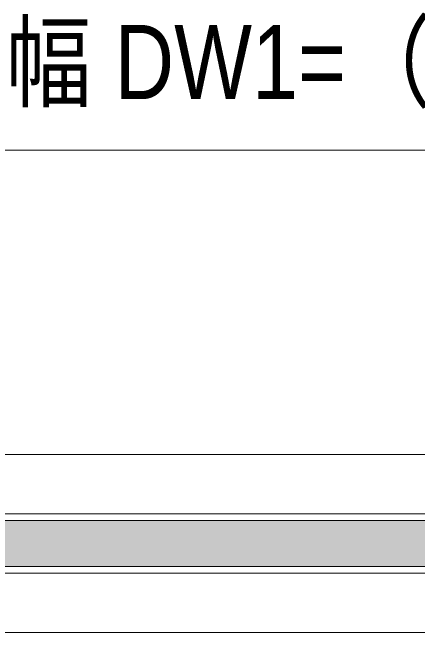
# Model space of a CAD drawing. Units: millimetres, scale not verified. Extents: x -9094 to 9094, y -4567 to 4567.
# Drawn here: x -5822.4 to -5521.8, y 242.5 to 702.2 of the extents above; entities that cross this region are included whole.
import ezdxf
from ezdxf.enums import TextEntityAlignment as Align

# ---------------------------------------------------------------- set-up
doc = ezdxf.new("R2010")
doc.units = ezdxf.units.MM
doc.header["$LTSCALE"] = 30
doc.layers.add('0-2_2寸法-1', color=7, linetype='Continuous', lineweight=15)
doc.layers.add('0-5_3一般', color=254, linetype='Continuous', lineweight=20)
doc.styles.add('ＭＳ Ｐゴシック', font='')
doc.styles.get('ＭＳ Ｐゴシック').set_extended_font_data('MS PGothic')

# ---------------------------------------------------------------- blocks, each defined once
blk = doc.blocks.new('グループ-28')
at = {"layer": '0-5_3一般', "color": 7, "lineweight": 15}
blk.add_lwpolyline([(-97563, 9765), (-73683, 9765), (-73683, 8745), (-97563, 8745)], close=True, dxfattribs=at)
at = {"layer": '0-5_3一般'}
blk.add_solid([(-97563, 9765), (-97563, 8745), (-73683, 9765), (-73683, 8745)], dxfattribs=at)
blk = doc.blocks.new('グループ-43')
at = {"layer": '0-5_3一般', "color": 7, "lineweight": 15}
for points in [[(-146760, 11235), (-48840, 11235), (-48840, 9915), (-146760, 9915)], [(-146760, 9915), (-48840, 9915), (-48840, 8595), (-146760, 8595)], [(-146760, 8595), (-48840, 8595), (-48840, 7275), (-146760, 7275)]]:
    blk.add_lwpolyline(points, close=True, dxfattribs=at)
at = {"layer": '0-5_3一般'}
blk.add_blockref('グループ-28', (0, 0), dxfattribs=at)
blk = doc.blocks.new('グループ-44')
at = {"layer": '0-5_3一般'}
blk.add_blockref('グループ-43', (0, 0), dxfattribs=at)

msp = doc.modelspace()

# ---------------------------------------------------------------- linework, layer by layer
at = {"layer": '0-2_2寸法-1'}
msp.add_line((-5121.35, 600), (-5949.35, 600), dxfattribs=at)

# ---------------------------------------------------------------- block references
at = {"layer": '0-5_3一般', "xscale": 0.03333333, "yscale": 0.03333333}
msp.add_blockref('グループ-44', (-2681.25, 0), dxfattribs=at)

# ---------------------------------------------------------------- texts
at = {"layer": '0-2_2寸法-1', "style": 'ＭＳ Ｐゴシック', "width": 0.85}
msp.add_text('引き戸扉幅 DW1=（（Wa-88）+48）/4', height=55.03, dxfattribs=at).set_placement((-6082.62, 621.39), align=Align.BOTTOM_LEFT)

doc.saveas('drawing.dxf')
